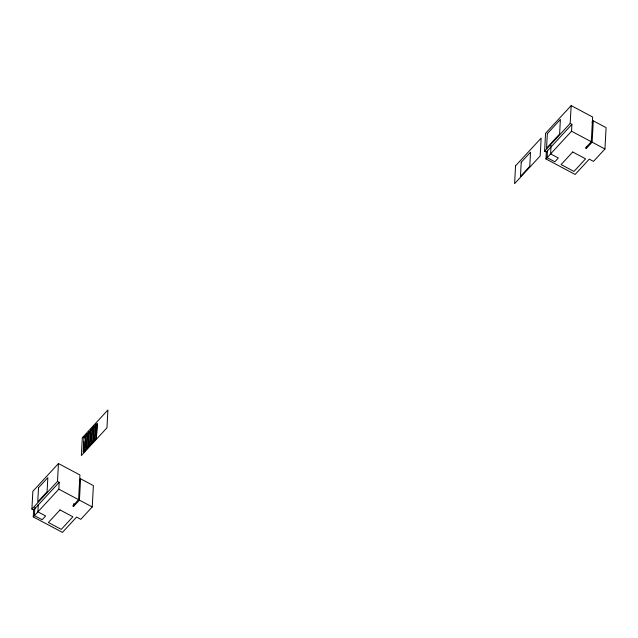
<?xml version="1.0" encoding="UTF-8"?>
<svg xmlns="http://www.w3.org/2000/svg" width="638" height="638" viewBox="0 0 638 638"><rect width="100%" height="100%" fill="white"/><g stroke="black" fill="none" stroke-linecap="round" stroke-linejoin="round"><path stroke-width="0.96" d="M33.615 510.017L31.9 509.108L32.865 491.26L58.457 463.547L79.925 474.967L78.586 499.674L72.772 505.974L73.617 506.428L79.431 500.128L80.587 478.795L93.395 485.606L92.239 506.939L80.795 519.34L76.568 517.091L62.428 532.403L33.248 516.884L33.615 510.017L59.206 482.304L57.492 481.395L58.457 463.547M34.867 507.202L34.404 515.624L42.132 519.731L45.625 515.951L37.897 511.843L38.304 504.355M33.248 516.884L58.832 489.171L59.206 482.304M73.617 506.428L73.777 503.518M83.985 437.245L85.564 436.791L83.985 437.245L83.251 451.736L84.782 451.202L85.644 435.419L87.231 434.956L85.691 435.491L84.91 449.902L86.449 449.375L87.31 433.585L88.841 433.05L87.358 433.657L86.577 448.067L88.108 447.533L88.969 431.751L90.508 431.224L89.775 445.707L88.235 446.241L89.727 445.635M83.889 441.903L83.307 452.549L96.37 438.41L97.151 423.895L84.096 438.035M88.108 447.533L88.841 433.05M89.775 445.707L90.628 429.924L92.167 429.39M91.433 443.873L89.854 444.335L91.433 443.873L92.295 428.09L93.834 427.556M94.711 440.14L93.18 440.675L94.759 440.212L95.493 425.721L93.953 426.256L93.1 442.038L91.561 442.573L92.295 428.09M93.22 440.746L93.953 426.256M94.759 440.212L95.62 424.43L97.199 423.967M96.418 438.378L94.839 438.84L96.418 438.378L97.151 423.895M546.319 152.067L544.605 151.158L545.57 133.31L571.162 105.597L592.63 117.017L591.29 141.724L585.477 148.024L586.322 148.479L592.136 142.178L593.292 120.845L606.1 127.656L604.944 148.989L593.5 161.39L589.273 159.141L575.133 174.453L545.953 158.934L546.319 152.067L571.911 124.354L570.197 123.445L571.162 105.597M547.516 150.185L547.109 157.674L554.837 161.781L558.33 158.001L550.602 153.894L551.057 145.472M545.953 158.934L571.536 131.221L571.911 124.354M586.322 148.479L586.426 146.533M31.9 509.108L57.492 481.395M79.295 480.191L80.587 478.795M544.605 151.158L570.197 123.445M592 122.241L593.292 120.845M90.556 431.296L88.969 431.751M88.068 447.461L86.577 448.067M571.536 131.221L591.29 141.724M592.136 142.178L604.944 148.989M58.832 489.171L92.239 506.939M93.1 442.038L91.561 442.573M38.535 487.703L37.77 501.867L47.068 491.794L47.842 477.631L38.535 487.703M82.326 437.692L81.361 455.54L106.953 427.827L107.918 409.979L82.326 437.692M515.56 165.808L514.595 183.656L540.179 155.943L541.152 138.095L515.56 165.808M521.222 162.259L520.456 176.423L529.763 166.343L530.529 152.179L521.222 162.259M547.34 133.645L546.551 148.168L559.606 134.028L560.395 119.505L547.34 133.645M60.02 509.929L48.392 522.522L61.264 529.373L72.899 516.78L60.02 509.929M572.725 151.98L561.097 164.572L573.969 171.423L585.604 158.83L572.725 151.98"/></g></svg>
